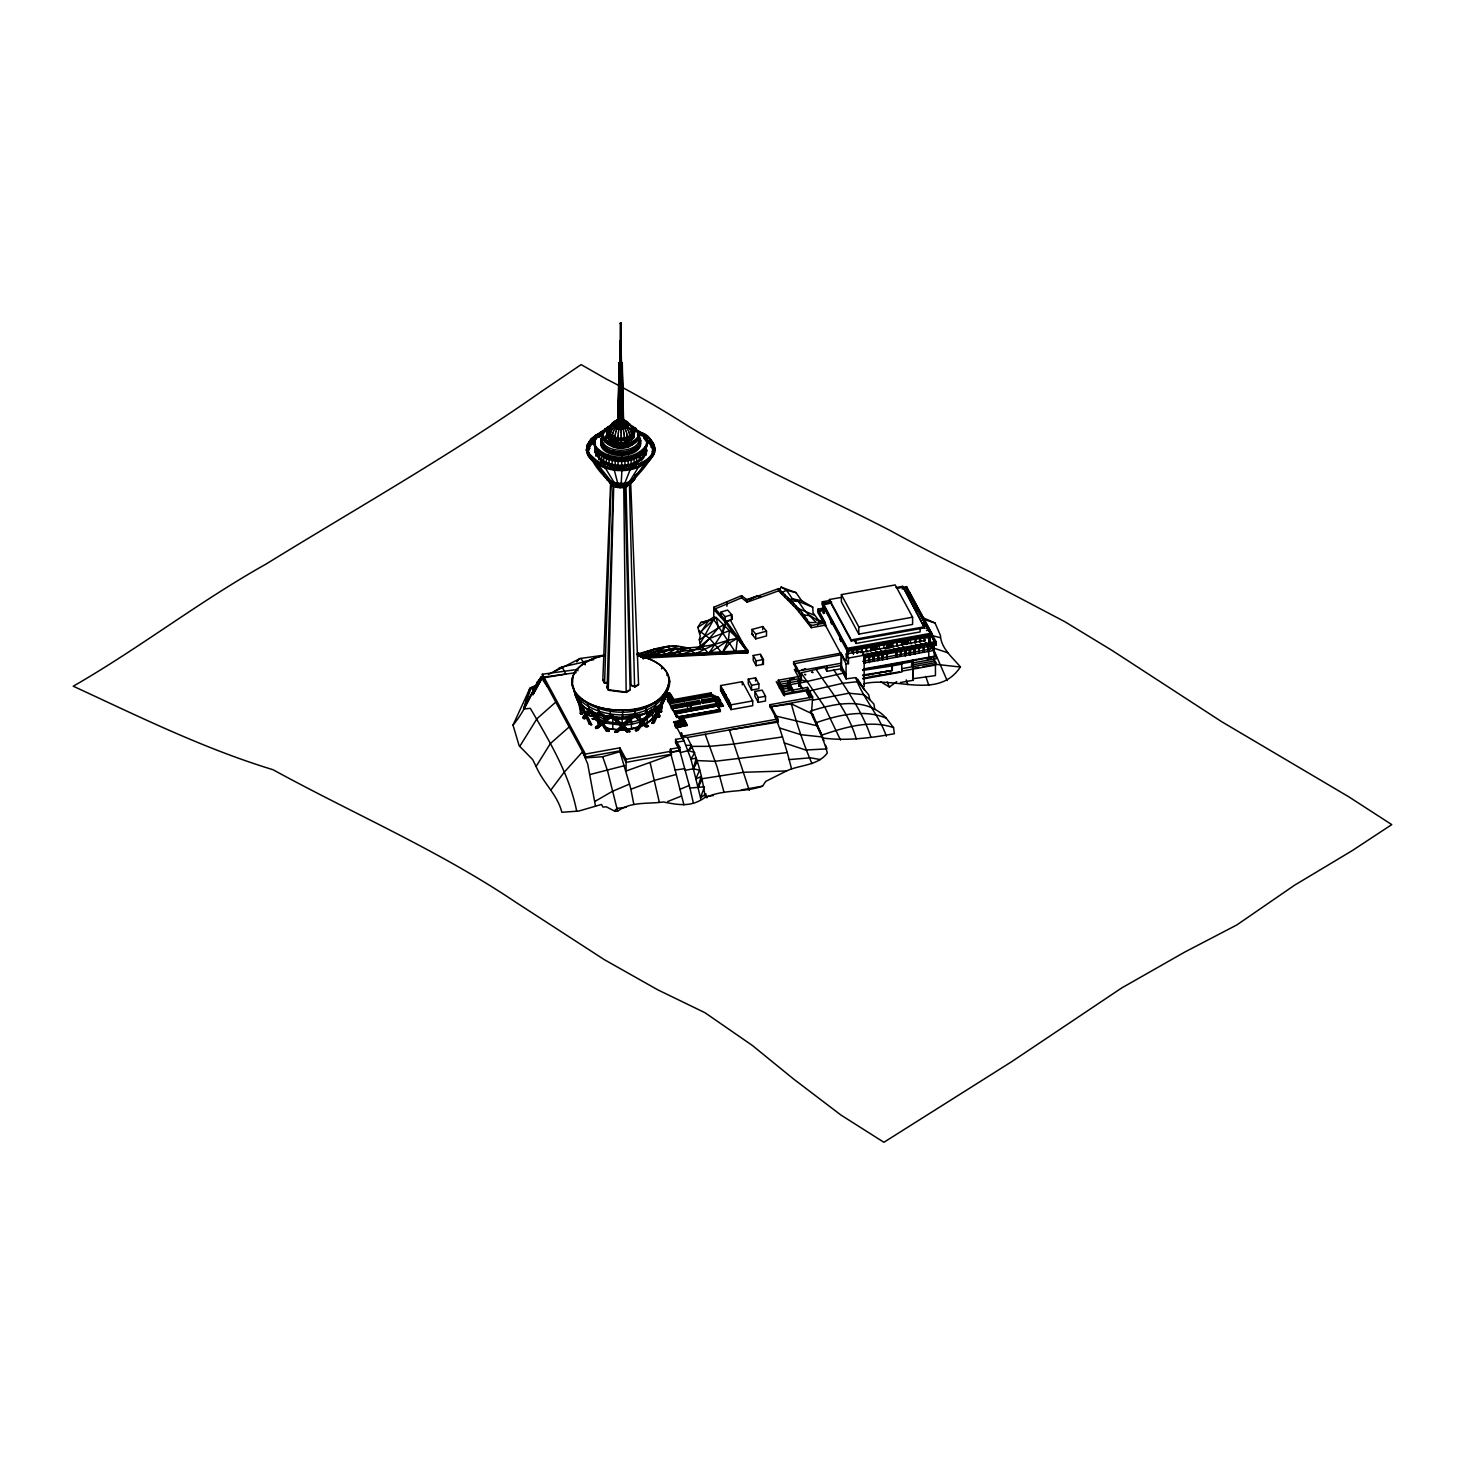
<?xml version="1.0" encoding="UTF-8"?>
<svg xmlns="http://www.w3.org/2000/svg" width="1465" height="1465" viewBox="0 0 1465 1465"><rect width="100%" height="100%" fill="white"/><g stroke="black" fill="none" stroke-linecap="round" stroke-linejoin="round"><path stroke-width="1.5" d="M789.58 681.61L789.397 683.569L788.903 681.921M799.469 680.438L798.938 681.518A2.527 1.978 -28.3 0 0 798.59 680.438L799.011 680.639M798.974 679.906L798.938 681.518A2.527 1.264 -66 0 0 798.773 680.602L798.718 680.547A2.527 1.905 34.9 0 1 798.736 681.133L799.414 680.273L798.755 681.243A2.527 1.978 -28.3 0 0 798.626 680.511L799.048 680.694A2.527 1.264 -66 0 1 799.267 681.665L800.989 680.035L799.835 681.683L799.872 680.456M627.148 421.59L628.76 425.692L623.156 429.19L621.563 424.52L623.577 422.854L622.277 362.826L620.226 361.983L619.127 362.899L620.354 363.741L620.061 424.539L618.889 429.282C611.583 429.794 610.575 420.144 618.248 420.089L618.962 380.131M620.171 371.121L620.666 362.404M619.97 363.668L619.365 424.392L616.857 428.86M619.75 371.231L619.86 362.093M789.305 681.939L788.371 683.423A2.527 1.264 -66 0 0 788.188 682.489M618.779 421.902L619.622 363.521M618.615 419.594L618.981 397.528M619.402 371.066L619.548 362.24M622.662 710.214C605.008 710.049 584.443 706.112 574.005 690.363C578.181 711.862 603.836 717.539 622.552 717.502L622.662 710.214C666.96 712.503 692.56 666.923 637.476 655.697M619.127 371.286L619.31 362.441M618.303 421.572L619.365 363.338M617.937 420.345L619.164 362.661M788.573 681.573L788.848 683.587L787.676 681.939M789.836 683.349A2.527 1.978 27.1 0 1 790.093 682.342L789.25 683.459L789.269 681.481M619.951 362.99L617.955 423.422L619.127 362.899M613.139 486.746L607.133 688.129M632.404 428.549C634.913 436.332 623.76 439.006 618.01 437.943L618.047 436.826M606.84 683.02L604.569 683.368L611.18 483.102M610.63 482.113L602.829 680.126L604.569 683.368M588.326 714.407L589.022 712.631M898.503 641.231L900.041 641.871L898.942 640.773M618.047 436.607L618.12 435.416M863.599 683.77C896.012 676.171 938.094 700.417 960.417 666.978C952.964 657.822 940.896 648.372 940.475 635.554L935.055 623.028L922.547 617.497M618.01 437.943L615.025 437.321L615.099 436.204M831.296 622.35L830.673 620.409L831.259 621.746M620.409 487.699L618.505 484.622L619.072 487.625L620.409 487.699L620.611 485.043M620.446 486.124L620.354 484.714L618.45 485.263M592.574 458.051L591.659 460.083C608.909 475.484 641.542 474.495 654.214 453.839L653.17 452.007C647.42 463.215 633.613 466.346 622.039 466.987L621.105 486.16L618.45 486.032L613.377 466.529L598.123 461.896L588.93 453.491L587.886 455.377L591.659 460.083L605.668 467.866L593.362 460.816L594.314 461.915M618.138 435.178L618.248 433.951M615.025 437.321L612.517 435.142M607.352 465.247L607.444 468.049M609.367 465.669L609.458 468.47M611.381 466.108L611.473 468.892M698.64 630.335L709.628 638.484L722.19 653.097L728.398 640.278L729.423 630.628L716.22 617.497L713.858 617.003L697.871 627.35L700.252 636.14L699.299 639.729L700.398 645.314L697.725 648.574M618.267 433.695L618.413 432.45M812.214 713.84L814.082 719.205M612.425 436.259L610.502 433.75M597.573 718.308L605.21 721.879M635.261 708.95L634.4 716.312L617.516 732.262L614.952 732.317L631.763 715.561L614.952 732.317M700.215 646.12L709.628 638.484L729.423 630.628L737.518 638.191L735.76 652.676L713.711 619.512L713.858 607.224L741.638 595.632L747.095 599.972L747.095 602.188L778.574 590.853L796.246 608.561L811.317 627.698L825.674 625.115L818.386 610.997L825.051 609.806M784.324 742.92L805.677 750.025L826.297 748.926L820.528 732.262M615.099 435.984L615.263 434.812M643.208 659.049L643.465 656.979M660.111 712.375L660.019 710.891L661.924 711.441L660.111 712.375L660.916 706.13M661.429 708.767L662.839 699.995M661.283 712.265L662.565 702.12L668.461 688.184M615.611 469.441L615.63 466.639M617.754 469.551L617.772 466.767M619.878 469.661L619.896 466.877M610.374 434.83L609.184 432.102M618.431 432.212L618.615 430.966M609.037 433.164L608.653 430.307M709.738 651.98L722.52 633.027L723.747 624.621L699.299 639.729M873.232 648.372L875.594 647.475L873.287 648.592M906.56 641.066C907.146 644.545 902.055 641.743 906.56 641.725M590.67 457.758L587.886 455.377L586.366 450.286L588.234 443.565M589.131 446.733C587.117 459.827 589.131 439.299 595.303 439.5M595.669 447.612C591.97 440.178 597.757 432.193 604.935 429.868M645.149 449.92C634.913 468.306 593.526 463.911 595.321 442.119M594.698 452.374L595.321 447.411L595.321 448.473M602.738 435.673L604.789 429.135L611.088 425.18L611.088 426.48C582.392 442.43 638.85 456.586 638.667 433.548L638.246 437.541M620.83 323.033L621.325 323.069M606.162 437.742L606.162 438.731L606.016 435.526M606.73 435.38C606.18 430.673 608.176 444.133 614.201 442.412C616.71 445.177 633.851 440.69 624.859 442.76M608.506 431.351L608.927 428.494L607.627 430.509C605.704 444.609 636.799 444.188 633.503 429.904L632.038 428.769M633.777 436.753L634.089 431.9C635.92 447.393 603.36 446.367 607.627 430.509M578.254 702.577L579.261 704.702L571.844 683.093C571.771 670.238 583.839 662.235 594.589 658.096M622.277 362.826L620.354 363.741M572.394 684.869L572.98 675.75M603.086 435.233A19.887 11.482 0 0 0 621.508 452.044C615.483 453.399 605.704 450.744 601.712 444.536M619.072 487.625L620.611 486.325M632.642 432.486L632.221 427.963M628.174 442.082L634.345 437.028L634.052 432.651M635.37 440.361C630.866 450.744 613.048 450.597 606.51 442.155M630.701 481.545L631.269 481.564M639.619 442.21L639.418 440.013L640.571 440.672L637.513 434.995M634.931 476.217C629.565 491.068 605.027 485.226 602.097 470.833M632.569 480.447L635.169 478.213L634.839 476.748M636.726 473.653C633.777 485.611 615.392 485.446 607.151 478.963M594.515 443.73L594.515 442.43L595.687 447.631C607.352 462.244 635.737 462.354 646.266 446.44L646.889 441.221L645.735 437.339M645.442 452.026L645.754 446.166C647.292 455.285 639.656 462.299 631.122 463.746L631.122 459.772L634.089 458.984M646.266 446.44L646.889 441.221M646.083 455.084L646.706 450.121L645.534 446.257L645.534 447.301M644.435 438.346C664.561 450.469 642.311 468.873 633.301 480.373M651.394 456.347L654.214 453.839C657.51 444.261 648.556 436.057 640.168 433.347L639.674 432.193C656.338 435.49 657.4 457.758 644.472 464.002M656.668 708.346L655.826 713.748L655.826 706.954M663.444 697.67L651.852 723.289L654.214 722.996L665.659 696.772L666.483 691.572M799.817 680.767L800.293 680.877A2.527 1.245 66.2 0 0 799.982 681.665M618.651 430.728L618.853 429.52M536.08 685.217L530 688.165L513.006 725.12L519.141 745.74L532.656 759.566L536.098 766.47C543.002 782.933 557.506 794.653 561.827 812.288L578.693 811.079L601.492 804.45L602.957 807.05L606.418 806.849L615.062 811.372L617.644 811.152C631.415 801.282 647.677 804.193 663.37 801.978C679.028 805.036 691.26 807.416 705.233 797.308C702.303 777.219 697.23 755.739 687.268 737.499L681.06 735.924L681.591 732.811L681.591 736.309M627.167 732.042L610.612 716.055L613.176 716L629.84 731.291L627.167 732.042L612.095 717.429M615.282 434.574L615.52 433.365M612.535 434.94L612.755 433.786M622.552 717.502L634.4 716.312L645.314 713.4L646.852 705.855M599.972 462.665L600.192 465.485M601.73 463.361L601.932 466.181M603.488 464.075L603.69 466.896M587.447 448.546C591.274 462.464 602.536 477.48 615.941 485.483L604.734 467.042L605.228 464.79M622.387 727.647L622.369 724.443M705.233 797.308L706.441 796.539L705.819 793.774L700.545 797.894L700.819 799.505M661.594 668.846L662.088 666.886M610.52 433.548L610.795 432.431M615.556 433.127L615.868 431.919M651.742 709.06L635.224 730.321L635.993 730.852L652.383 709.738L654.397 709.408L656.65 701.131L654.562 708.95C659.854 722.666 662.565 716.989 655.771 707.632L653.591 708.474L658.646 717.264M683.77 737.92L675.566 739.404L675.566 742.407L679.888 750.977L689.942 788.06L704.354 786.815L700.545 797.894L693.348 768.759L696.241 758.138L690.949 759.108L681.06 732.903M617.644 487.442L614.952 484.018L618.468 486.142L617.644 487.442L616.399 487.167L616.564 485.629M616.527 485.025L617.644 486.526L614.787 484.64M701.955 779.728L698.146 787.09L701.039 776.523L695.747 779.032L699.574 770.224L693.348 768.759L685.144 770.334M589.04 708.694L582.704 717.74L584.993 718.546L590.413 709.957L584.077 719.004M513.006 725.12C525.312 710.562 531.539 692.853 540.933 677.05L547.507 686.829M612.809 433.567L613.139 432.395M609.22 431.9L609.513 430.82M666.886 675.475L667.436 673.589M622.277 485.318L621.856 487.662L623.174 487.534L624.017 484.494L623.174 486.618C620.556 487.003 622.002 483.761 624.108 485.135M576.679 811.079C569.281 774.014 549.265 740.704 530.293 708.327L523.591 709.023L529.597 688.953M615.923 431.681L616.289 430.472M610.337 425.674L607.627 431.204M653.591 708.474L654.58 708.95L661.502 703.292L664.03 695.106M608.671 430.106L609 429.08M608.964 428.293L609.275 427.322M577.54 669.45L542.361 674.248L542.361 678.057L532.967 694.593L537.234 681.811M594.021 459.058L593.288 461.2C584.755 454.919 587.74 442.338 596.566 437.98L595.449 436.021L596.237 434.757L604.862 431.021M595.394 460.01L594.662 462.153L595.687 462.867M596.768 460.962L596.035 463.105L597.061 463.819M623.944 692.267L608.268 690.235L613.762 484.585L597.39 464.057L598.123 461.896M577.723 698.365L576.844 699.757L579.096 699.611M614.769 484.878L612.938 485.776L610.063 482.718L613.762 485.483L624.987 485.995L630.133 690.07L626.159 692.56L623.742 485.886L630.463 468.928L639.07 466.255L638.484 464.02M644.142 722.337L641.981 723.142L633.851 715.579C636.158 715.817 647.182 732.097 648.006 725.669L645.845 726.457L643.465 724.314M523.591 709.023L534.945 687.506L523.591 709.023L531.246 687.671L537.655 685.638M614.476 422.927L615.135 421.499M616.362 430.234L616.783 429.08M722.52 633.027L725.102 626.104L725.193 616.692L721.036 612.04L727.629 610.081L731.786 614.714L731.786 619.494L725.193 621.471M610.85 432.212L611.271 431.095M613.194 432.175L613.634 431.003M636.597 715.506L634.437 716.293M880.41 649.032L879.33 649.16M884.952 648.226L883.871 648.354M898.283 645.827L897.203 645.955L897.203 641.762M902.678 645.04L901.598 645.149M907.11 644.234L906.066 644.435L906.029 640.168L906.066 644.435M911.45 643.465L910.406 643.648L910.369 639.381M925.001 636.762L925.038 641.011L923.957 641.139M542.068 677.544L532.967 694.593L538.662 679.943M698.146 787.09L701.643 778.794L743.744 772.275L786.577 770.956C800.091 764.547 817.305 766.103 827.285 753.083L826.297 748.926M680.346 752.552L688.55 750.574L694.776 752.662L690.949 759.108L693.348 768.759L696.864 760.573L714.792 761.324L787.273 752.552L791.558 768.887M589.864 454.681L588.967 456.714L590.249 457.593M590.78 455.798L589.864 457.831L591.146 458.71M591.677 456.934L590.761 458.966L592.043 459.845M609.587 430.618L610.044 429.575M728.691 699.556L728.654 700.655M532.967 694.593L540.933 677.05M657.346 712.43L651.852 723.289M658.261 710.433L660.074 706.405M652.951 723.509L665.678 697.688L664.634 696.351M588.362 713.84L589.022 712.887M920.917 637.129L921.888 636.909M612.15 424.063L613.048 422.506M613.725 430.783L614.256 429.648M613.469 483.89L611.29 484.457L613.469 482.608M607.041 479.971L615.099 485.867C610.356 482.699 616.216 483.798 615.099 486.783L607.499 479.476M602.335 432.706L602.921 431.534M611.344 430.893L611.894 429.794M609.055 428.897L610.301 426.828M789.58 683.313L789.928 683.056A2.527 1.978 27.1 0 1 790.203 682.141L790.422 681.939M799.835 681.555L800.494 681.243A2.527 1.978 -28.3 0 1 800.769 680.053L800.806 679.65M644.344 437.852L644.637 434.611M645.717 438.804L646.01 435.563M647.091 439.756L647.384 436.515M610.813 424.667L610.392 425.491A13.991 8.076 0 0 0 611.216 437.01A13.991 8.076 0 0 0 630.976 436.552A13.991 8.076 0 0 0 630.188 425.143M591.695 724.681L590.322 723.417L589.04 724.076L591.695 724.681L580.085 701.589M587.831 449.847L586.806 451.714L588.252 452.813M588.197 451.055L587.172 452.941L588.619 454.04M588.564 452.282L587.538 454.168L588.985 455.249M693.348 768.759L697.175 761.782M614.366 429.428L614.989 428.348M788.298 686.096L789.818 686.096L788.573 686.609L788.371 685.052M800.091 682.873L798.865 682.342L800.22 682.379L799.048 682.379L802.692 688.916M799.048 685.876L800.22 685.876M800.091 686.371L798.865 685.84M863.178 654.269L863.471 654.141M880.611 643.922L881.124 645.278L880.026 644.16M881.655 644.142L881.143 644.234M908.245 646.743L907.586 646.852M647.292 442.65L649.746 438.877L648.83 437.522M697.871 627.35L700.746 622.57L713.711 619.512L716.22 617.497L718.436 627.826L702.138 646.926L699.19 648.024M779.179 590.358L781.156 587.08L796.026 592.647L801.575 600.668L812.727 607.114L813.093 612.883L819.539 621.526M610.136 429.373L610.759 428.366M597.097 435.233L597.885 433.97M598.745 434.446L599.533 433.164M519.69 746.454L536.996 718.674L555.766 702.101M536.098 766.47L550.4 743.524L569.171 726.951M611.07 716.129C610.795 719.791 585.066 737.554 600.65 722.63M597.702 728.215L601.95 724.186L605.686 728.746M588.033 444.866L586.952 446.587L588.472 447.905M587.831 446.092L586.751 447.814L588.289 449.132M587.648 447.319L586.568 449.041L588.088 450.359M582.704 717.74L585.634 714.096L581.678 706.24M588.033 710.287L584.791 715.561L586.586 716L590.322 723.417M621.306 323.417L620.739 363.32M620.556 340.649L621.288 341.235M621.398 363.064L621.05 340.722M596.237 434.757L591.237 438.859L587.172 445.122L586.366 450.286L589.26 453.088M589.131 447.228L595.303 439.994M604.935 431.168L597.5 436.094L595.138 439.793L595.138 438.493M603.086 435.801L600.833 441.606C605.778 458.234 637.055 457.904 640.571 440.672L639.619 440.635M607.627 433.347L608.836 431.461M616.289 420.602C613.359 422.231 616.728 429.208 623.76 426.223C630.353 423.678 619.146 416.793 628.21 422.781M617.882 420.84L619.164 419.796M617.955 421.7L621.563 422.781L623.449 420.711M616.655 451.824L616.545 453.308M607.316 435.361L607.316 432.523C611.033 442.43 628.375 442.357 633.777 433.915M630.976 440.727L634.345 437.028M602.738 434.373C607.737 447.686 630.994 447.576 638.246 436.24M616.399 487.167L617.223 485.867M617.827 485.886L618.468 484.86M595.687 446.331C607.352 460.944 635.737 461.054 646.266 445.14M594.698 446.019L598.709 453.454L603.049 456.457L608.616 458.728L621.746 460.431L634.601 458.124L639.82 455.615L646.083 448.29L639.125 456.567M594.698 451.33C601.95 470.576 635.59 470.43 646.083 454.022M634.107 480.337C636.286 477.022 629.053 481.326 630.939 483.285L633.631 479.861L629.401 483.322L634.601 687.268L638.575 684.778L630.683 482.425L629.034 485.391L627.075 484.604M648.519 715.378L654.745 708.657M655.826 709.06C649.966 720.56 635.975 724.314 623.998 725.065M661.502 703.273L666.282 696.095L664.414 695.143L665.659 696.754M700.288 643.336L713.711 619.512L699.519 633.027M598.214 712.356L603.965 714.7L603.965 727.574C621.453 732.061 646.028 731.09 655.826 713.473A36.002 20.785 0 0 1 603.965 727.336M612.004 429.593L612.663 428.549M699.812 633.741L708.913 620.281L700.746 622.57M588.967 442.393L587.172 445.122L590.01 448.363M591.237 438.859L588.655 442.796L590.157 444.334M592.464 437.834L591.512 439.244L592.867 441.002M593.71 436.826L592.739 438.236L594.094 439.994M594.937 435.819L593.984 437.229L595.339 438.987M706.258 797.271C724.388 788.957 744.55 792.766 762.533 786.137L765.774 781.358L786.577 770.956M595.431 727.537L608.799 715.433M615.099 428.146L618.743 424.154M593.655 712.063L609.22 730.943L606.4 731.181L601.95 724.186M788.371 683.423L788.408 681.811A2.527 1.19 67.8 0 1 788.426 682.745L788.17 683.13A2.527 1.978 -28.3 0 0 787.895 682.141M613.322 484.311C607.224 483.688 610.575 478.909 612.077 485.171L612.938 485.776M599.203 722.904L597.61 723.142L598.672 722.41M649.361 441.826L650.643 439.994M650.259 442.943L651.54 441.13L649.728 438.639M651.156 444.078L652.438 442.247L651.522 440.892M631.159 482.131L645.955 462.94L645.168 460.816M789.269 682.763L789.58 682.031A2.527 1.227 -66.7 0 0 789.434 682.635A2.527 1.245 66.2 0 0 789.415 683.569M800.494 680.602L800.531 680.547A2.527 1.245 66.2 0 0 800.311 681.518L800.494 681.243M722.19 653.097L729.936 642.695L737.518 638.191L746.637 650.515M551.023 789.836L563.787 772.733L582.557 751.801L587.721 763.979L595.413 805.658M650.735 446.953L653.5 443.584L652.474 442.064M648.665 459.937L632.001 480.483M637.403 729.533L641.066 724.809M643.538 721.622L650.02 713.272M653.921 708.254L638.062 730.431L635.993 730.852M576.77 661.905L579.517 658.572L603.525 655.24M587.996 710.14L586.934 709.628L592.318 710.452L589.699 710.91L587.538 702.724M612.809 428.348L613.579 427.377M610.868 428.183L611.619 427.249M639.07 466.255L628.302 483.505L621.105 486.16M652.126 451.623L655.038 448.693L653.958 447.008M624.127 469.569L624.255 466.767M626.251 469.349L626.379 466.548M628.357 469.148L628.485 466.346M652.419 446.422L653.866 444.792L652.841 443.291M652.786 447.631L654.232 446.019L653.207 444.499M653.152 448.858L654.599 447.246L653.573 445.726M625.573 485.409L627.459 483.725L625.775 486.05C621.984 486.911 628.577 482.113 624.566 486.362L625.775 486.966L624.786 484.421M669.084 699.061L666.52 694.3L670.292 703.713L714.004 695.857C714.279 702.083 727.006 699.501 715.121 701.881M668.223 693.916L671.556 700.105L666.52 694.3M670.933 699.611L667.362 693.934M670.933 699.904L667.784 694.08L668.644 693.439L673.406 700.673L669.487 693.128L664.909 694.025M672.783 700.178L668.644 693.439M864.844 657.895L863.856 657.51L864.35 662.967L863.856 657.51M869.514 657.053C869.203 674.413 868.653 644.215 868.745 662.052M864.991 657.73L864.844 662.876L864.79 657.346M874.074 656.247L873.085 655.862L873.561 661.319L873.085 655.862M878.524 655.441L877.535 655.056L878.029 660.514L877.535 655.056M883.029 654.635L882.04 654.251L882.534 659.708L882.04 654.251M878.67 655.276L878.524 660.422L878.469 654.892M887.57 653.811L886.581 653.427L887.058 658.884L886.581 653.427M883.175 654.47L883.029 659.616L882.956 654.086M896.653 652.181L895.664 651.797L896.141 657.254L895.664 651.797M901.213 651.357L901.213 656.338L901.36 651.193M905.736 650.552L904.747 650.167L905.242 655.624L904.747 650.167M910.351 649.709L909.362 649.325L909.857 654.782L909.362 649.325M905.883 650.387L905.736 655.533L905.663 650.002M914.893 648.903L913.904 648.519L914.398 653.976L913.904 648.519M919.562 648.061L918.573 647.677L919.049 653.134L918.573 647.677M915.039 648.739L914.893 653.884L914.819 648.354M924.049 647.255L924.049 652.236L924.177 647.091M928.535 646.45L927.546 646.065L928.023 651.522L927.546 646.065M933.187 648.299L932.07 648.043L932.07 644.728M657.675 716.861L659.836 715.945M890.867 644.655L890.445 645.113A2.948 1.703 0 0 1 887.589 645.625L890.867 644.655L890.445 647.567A2.948 1.703 0 0 1 887.589 648.079L886.783 647.841M611.198 425.839L610.429 426.645A13.991 8.076 0 0 0 610.356 437.65A13.991 8.076 0 0 0 629.181 438.639A13.991 8.076 0 0 0 632.532 427.89M613.725 427.176L617.9 423.989A3.315 1.923 0 0 0 621.691 424.758A3.315 1.923 0 0 0 624.017 422.854M648.556 460.797L651.119 458.71L650.167 456.714M614.751 731.639L617.314 731.584L622.35 726.823M692.377 746.967L688.55 750.574L691.443 745.245L686.169 745.374M614.806 810.493L617.04 808.424L626.471 807.197M926.539 630.573L928.425 630.115M926.539 637.788L927.51 638.044M653.317 451.312L654.837 449.92L653.756 448.253M653.115 452.538L654.654 451.147L653.573 449.48M652.932 453.765L654.452 452.374L653.372 450.707M607.352 716.696L601.639 721.751L601.419 724.937M609.44 717.575L600.961 724.186L589.498 710.47M804.688 674.34L805.732 674.742L804.688 674.504M811.995 672.142L812.819 672.746M611.583 423.66L613.231 422.506M606.638 477.407L606.455 478.872L610.301 482.04M621.142 323.179L620.171 323.582M598.965 436.936L601.584 434.794M598.965 437.376L601.584 435.233M630.921 450.341L638.301 446.477C635.902 452.484 612.901 453.216 626.672 451.513M635.773 456.842L641.633 453.179M598.709 452.996C611.326 463.178 632.459 461.567 643.739 452.41M641.121 460.889L643.739 457.703M614 486.343L615.392 485.208M615.099 486.783L616.49 485.647M629.034 485.391L632.77 480.813M647.164 722.996L652.584 718.564M555.07 671.226L578.931 659.14M578.895 702.577L581.953 714.188L580.012 713.345L581.843 712.704L581.953 714.188M634.748 479.33L630.005 482.644M606.254 730.815L609.22 730.943M627.02 486.508L625.482 484.164L626.69 485.007L629.016 483.157L627.02 486.508L627.716 484.512M576.661 697.34L576.752 698.823L577.796 697.157L576.661 697.34L577.961 700.417M710.36 652.2L728.398 640.278L737.518 638.191M651.998 456.164L653.482 455.011L652.438 453.161M651.247 457.318L652.749 456.164L651.687 454.333M650.515 458.49L651.998 457.318L650.954 455.487M789.8 681.976A2.527 1.227 -66.7 0 0 789.727 682.782L789.818 682.855A2.527 1.978 -28.3 0 1 789.983 681.976M612.828 426.059L617.534 423.55A3.315 1.923 0 0 1 617.461 422.506L612.645 423.586M630.444 482.461L626.69 485.007M788.28 683.349A2.527 1.978 -28.3 0 0 788.005 682.342L788.518 682.012A2.527 1.19 67.8 0 1 788.719 682.617L788.829 682.672M788.848 682.159L788.518 682.653A2.527 1.264 -66 0 1 788.683 683.569M880.886 681.866L889.42 687.048L896.672 681.61M632.404 468.415L632.642 465.577M634.363 467.884L634.601 465.064M636.304 467.372L636.543 464.552M633.191 481.344L628.613 483.944L632.111 482.223M613.176 716L612.681 717.154L610.612 716.843M862.922 652.346L861.933 652.365L861.914 648.098M893.815 646.798L892.808 646.743M639.894 466.071L641.011 465.302L640.223 463.196M641.542 465.266L642.659 464.515L641.871 462.391M643.19 464.478L644.307 463.727L643.52 461.603M624.932 484.384L630.719 480.758M630.115 689.576L626.141 692.066L608.286 689.74L606.547 686.517M638.557 684.302L634.583 686.792L631.03 684.888M624.694 425.875L625.94 425.125L628.009 426.846M612.462 424.832L617.388 423.055A3.315 1.923 0 0 0 617.534 424.026M594.991 801.373L612.242 791.43L629.492 784.086L619.896 751.673L619.896 747.846L585.414 754.054L542.361 674.248M548.441 674.523L562.139 666.923L583.729 662.07M585.634 714.096L584.791 715.561L587.007 715.36M728.398 640.278L715.268 644.16L695.069 653.994L655.807 655.752M780.9 593.105L786.467 590.249L796.026 592.647M749.036 600.064L756.526 596.237L760.481 596.694M642.897 723.966L642.641 720.798M613.835 421.792L617.534 421.407C614.329 431.04 626.928 420.949 628.577 423.22M851.843 651.101L852.337 651.687M620.428 340.686L621.361 340.686M616.948 420.528C604.056 430.252 638.154 429.153 623.98 420.363M600.394 433.658L590.285 440.251L592.849 443.913M604.624 446.917L607.938 449.224L607.865 450.689M630.133 443.822L631.635 443.089L631.635 445.415M624.072 469.294L637.989 466.621L645.955 462.94M644.838 463.691L637.989 466.621M612.077 485.171L613.927 484.292M626.178 485.245L628.229 484.256M629.346 483.743L630.774 483.047M647.164 712.484C631.745 721.073 612.132 721.219 596.292 713.675M647.164 716.495C634.162 723.893 618.212 724.662 603.965 720.798M645.314 713.382L654.562 708.95M558.421 668.516L562.139 666.923L565.838 674.065L544.486 677.691M637.495 655.075C652.877 648.775 670.036 643.465 686.627 647.75M747.095 602.188L741.638 597.83L713.858 609.422L725.102 621.966L746.656 650.973M683.899 804.871L679.961 789.342L689.466 785.386M799.634 683.88L799.89 686.353M799.048 684.393L801.794 688.422M798.865 686.298L799.469 682.946M667.674 801.538L681.06 796.191M746.015 599.771L756.526 596.237M530 688.165L531.246 687.671L533.535 690.015L531.246 687.671M619.896 747.846L626.086 759.328L626.086 771.011L671.483 754.695L670.384 749.128L679.888 747.425L679.888 750.977L670.384 752.278L670.384 749.128M678.643 646.34L653.573 654.892L640.846 657.071L747.956 652.712L747.956 650.515L725.102 619.768L713.858 607.224M633.777 804.102L630.884 789.25L655.002 780.204L676.281 774.436L670.384 752.278L679.888 750.428L675.566 742.407L683.77 740.942M747.095 599.972L778.574 588.637C790.313 600.504 804.926 612.388 811.317 627.698M599.002 718.784L591.952 714.664L593.691 714.481M613.395 422.414L617.772 422.085M653.976 649.654L666.831 646.614L676.665 646.083M815.932 722.776C838.09 715.085 863.764 708.859 886.197 718.125L893.558 727.647L894.364 733.727C871.107 737.92 846.569 741.144 822.964 738.03L812.672 714.059L791.32 703.859L769.949 706.899L770.114 704.647L812.672 697.01L811.409 714.041L823.751 740.704L822.964 738.03M725.193 616.692L731.786 614.714M731.493 619.164L731.493 615.63L731.786 619.494M725.102 621.966L730.486 620.354L745.886 648.903M585.414 754.054L585.414 757.863L602.664 756.727L619.896 751.673M598.837 718.875L597.482 718.418M624.694 765.591L590.212 774.472M751.966 629.456L762.752 626.544L766.506 631.159L766.506 635.938L755.72 638.868L751.966 634.235L751.966 629.456L755.72 634.089L755.72 638.868M751.966 634.235L753.266 634.62M755.72 634.089L766.506 631.159M626.324 453.088L626.324 451.568L631.323 450.268A19.887 11.482 0 0 0 637.513 434.427M595.852 449.883C596.878 464.716 621.398 468.177 634.089 462.958A25.07 14.467 0 0 0 645.754 450.14L645.186 448.272M638.246 466.859L630.316 468.672M625.995 484.805L627.679 484.347M594.589 658.078L604.239 655.496M625.848 716.696L637.806 714.444M631.415 728.746L639.93 726.475M810.255 711.221C834.83 703.182 866.529 696.589 886.197 718.125M788.152 599.863L792.419 598.819L801.575 600.668M799.579 683.184L843.895 673.003L844.389 674.101M808.9 691.059L842.979 683.221L857.941 681.683L868.727 694.886L869.789 699.666L873.872 704.024L874.77 709.207M813.185 700.087L848.931 693.201L863.91 694.703L869.789 699.666M741.437 789.91L762.533 786.137M724.974 693.842L726.201 695.033M715.268 644.16C689.923 650.222 663.041 646.45 638.648 656.247M636.726 654.177L657.51 648.519M802.087 669.615L803.131 669.798L802.124 670.238M621.453 362.716L623.522 423.293L628.76 425.692M615.465 421.993L617.937 426.553L625.94 425.125L623.248 423.696L622.094 363.283M628.467 456.274L628.503 458.82M841.386 594.607L895.188 584.938L912.603 617.205L912.603 624.438L858.801 634.125L841.386 601.84L841.386 594.607L858.801 626.892L858.801 634.125M896.067 587.538L902.733 586.33L924.543 627.862L851.257 641.029L829.446 600.595L829.446 599.515L840.544 597.519M897.734 588.216L906.597 586.623L931.685 633.136L931.685 636.176L847.393 651.339L822.305 604.844L822.305 601.785L828.952 600.595M831.552 601.859L822.305 603.305L847.631 650.149L931.246 635.114L847.631 649.563L822.744 604.038L831.552 602.445M902.165 588.948L906.597 588.143L931.685 634.656L847.393 649.819M822.305 604.844L828.952 603.635M824.539 607.865L823.586 613.45L823.147 605.448L824.117 605.283M823.147 605.448L824.539 606.052M824.319 624.365L817.983 612.626L817.983 609.129L824.685 607.92M907.128 593.508L908.538 593.252M907.458 594.112L908.849 593.856M824.685 609.678L817.983 610.868L825.674 625.115M825.051 610.411L818.386 610.997M823.147 612.663L824.539 613.267M593.819 659.671L584.938 661.283L584.938 664.286L580.854 658.499M830.362 619.182L831.497 624.108M824.41 621.746L817.708 622.955L817.708 625.207M913.318 605.631L915.039 605.32M811.317 625.5L825.363 622.973L825.363 626.306M916.376 607.774L914.966 608.506M914.966 608.689L916.687 608.378M917.713 610.264L916.321 611.18L918.042 610.868M858.801 626.892L912.603 617.205M921.631 620.391L923.042 620.135M839.756 636.561L840.892 641.487M923.298 623.449L924.69 623.193M840.892 638.685L841.368 641.414M753.211 655.496L760.536 654.177L763.43 659.561L763.43 664.341L756.105 665.659L753.211 660.275L753.211 655.496L756.105 660.88L756.105 665.659M607.664 682.324L604.587 682.873L602.847 679.65M924.616 625.903L926.008 625.647M829.446 599.515L851.257 639.949L924.543 626.764M926.008 628.503L927.418 628.247M756.105 660.88L763.43 659.561M853.985 639.582L856.073 643.446L920.13 631.928L920.13 628.375M822.305 601.785L847.393 648.299L931.685 633.136M848.4 653.921L848.4 650.313L847.026 649.691L847.448 657.693L847.393 648.299M930.403 635.572L929.451 635.737L929.451 642.952L930.403 642.787L929.982 634.784L930.403 642.787M778.263 684.649L801.373 680.493L801.373 676.061L778.263 680.218L778.263 682.434L801.373 678.277L793.609 663.865L793.609 661.667L841.148 653.115L841.148 655.313M872.353 649.325L872.316 646.852L876.473 646.578L876.473 648.958L872.554 649.673L870.704 647.457L871.767 649.434L876.876 648.501L876.876 646.12M903.52 643.721L903.484 641.249L907.641 640.974L907.641 643.355L903.722 644.069L901.872 641.853L902.934 643.831L908.044 642.897L908.044 640.516M841.148 653.317L841.02 670.805M841.588 669.468L841.588 654.635L844.609 660.202L841.899 654.58L846.056 664.084L846.056 678.881L855.633 677.599L862.739 686.774L864.167 686.7L864.167 655.24L861.933 651.083L846.239 653.921L846.239 659.488L848.473 663.645L846.056 664.084M793.609 663.865L841.899 654.58M860.175 652.603L925.074 640.443M929.03 636.762L929.03 642.164L929.982 642M862.262 654.873L936.025 641.597L936.025 645.094L864.35 657.986M846.239 653.921L848.473 658.06L864.167 655.24M864.57 656.009L935.604 643.227L864.57 656.613M844.389 659.836L846.239 659.488M864.496 656.21L936.025 643.355L906.377 588.399M796.411 669.084L794.305 669.468L798.663 677.581M666.044 693.659L669.908 692.963C677.984 710.232 672.911 694.209 669.066 693.586L664.909 694.337M748.267 679.156L755.574 677.837L758.87 683.972L758.87 688.751L751.563 690.052L748.267 683.935L748.267 679.156L751.563 685.272L751.563 690.052M798.04 671.007L841.148 663.242L841.148 668.791M720.597 685.565L742.316 681.665L752.699 700.911L752.699 705.691L730.98 709.609L720.597 690.345L720.597 685.565L730.98 704.83L730.98 709.609M862.739 661.301L930.953 649.032L930.568 645.278M826.919 668.04L841.148 665.495M933.15 645.607L932.766 649.892L933.938 649.691L933.938 644.71L934.304 656.247L863.709 668.937M863.856 662.491L864.991 662.729M873.085 660.843L874.202 661.063L874.202 656.082M877.535 660.037L878.67 660.257M882.04 659.232L883.175 659.451M895.664 656.778L896.8 656.998L896.8 652.017M900.444 651.357L900.243 655.954L901.158 655.789M904.747 655.148L905.883 655.368M909.362 654.324L910.497 654.544L910.497 649.563M913.904 653.5L915.039 653.72M923.261 647.255L923.06 651.852L924.177 652.072M927.546 651.046L928.682 651.266L928.462 645.9M863.856 663.059L934.304 650.387L931.136 644.508M670.311 699.721L667.069 699.409L676.775 717.264L719.187 709.628M720.597 690.345L722.868 689.942L730.431 704.335M840.525 740.081L824.942 707.394L801.117 672.82L824.777 667.381L826.919 671.336L841.588 668.699L843.895 673.003M751.563 685.272L758.87 683.972M713.382 697.285L710.983 692.835L667.894 700.581L667.894 698.201M789.69 679.192L794.177 678.387M668.351 701.442L710.781 693.824L712.722 697.395M668.351 701.68L710.781 694.044M668.351 702.046L710.781 694.41L710.983 692.835M670.292 702.651L713.382 694.904L717.923 704.39M724.772 693.842L722.849 693.806M714.004 695.857L716.367 699.556M715.231 696.205L716.971 699.739L714.627 696.021M862.537 669.706L936.281 656.43L936.281 658.701L911.706 663.114M715.231 696.516L717.594 699.922M718.216 700.124L715.854 696.406M862.629 670.439L892.313 665.861L892.313 670.476L862.995 675.75M718.821 700.014L716.458 696.589M900.389 682.562L913.189 680.273L913.189 661.539L901.653 663.608L901.927 671.959L862.995 678.954M927.052 659.158L931.557 658.353M717.081 696.791L719.443 700.508M684.411 705.782L671.409 708.126L671.409 705.526L684.411 703.182L685.565 706.368L672.563 708.712L671.409 706.588L684.411 704.244L685.565 706.368M699.263 703.108L686.261 705.452L686.261 702.852L699.263 700.508L700.417 703.713L687.415 706.038L686.261 703.914L699.263 701.57L700.417 703.713M701.57 702.706L701.57 700.087L714.59 697.761L714.59 700.728L705.91 702.284M720.048 700.398L717.704 696.974M892.313 665.861L901.927 664.121M718.308 697.175L720.67 700.893M780.479 686.389L798.388 683.166L798.388 680.108M779.728 686.609L790.313 684.704L793.444 690.509M754.896 691.462L762.203 690.143L765.499 696.26L765.499 701.039L758.211 702.358L754.896 696.241L754.896 691.462L758.211 697.578L758.211 702.358M779.288 687.872L790.313 685.876L793.444 691.681M671.409 705.526L672.563 707.65L685.565 705.306M686.261 702.852L687.415 704.976L700.417 702.632M701.57 700.087L702.724 702.229L715.726 699.885L715.726 702.486M703.749 702.303L714.59 700.362M911.285 665.11L933.809 661.063L933.809 657.931M671.409 708.492L684.411 706.148L684.411 703.182M688.422 705.434L692.762 704.647M702.724 703.292L715.726 700.948L714.59 698.823L701.57 701.149L702.724 703.292L702.724 702.229M716.129 701.039C716.66 706.661 729.716 705.013 717.923 707.082L717.923 703.328L674.834 711.074L676.775 717.63M716.733 700.929L719.169 704.738M781.889 689.319L790.313 687.818L792.4 691.681M862.629 675.054L892.313 670.476M719.773 704.628L717.978 701.295L720.395 705.123M868.324 674.706L872.81 673.882M877.315 673.076L890.793 670.659M902.037 668.626L935.769 662.565L935.769 665L902.037 671.08M721.018 705.324L718.582 701.479M721.622 705.214L719.205 701.68M719.828 701.863L722.245 705.709M722.868 705.599L720.432 702.065M721.055 702.248L723.472 706.093M778.263 680.218L784.379 691.553L807.49 687.396L812.672 697.01M913.189 680.273L912.677 668.498L918.885 667.381M923.023 666.63L935.439 664.396L935.439 675.585L912.677 678.771M870.558 676.738L881.802 674.706M886.307 673.9L890.793 673.094M718.546 704.28L674.834 712.136L677.251 716.605M862.72 678.442L872.646 676.372M879.33 675.457L899.418 671.849M758.211 697.578L765.499 696.26M674.834 714.041L717.923 705.709L720.341 710.177L720.341 711.551L683.368 718.198L680.895 717.136L684.1 723.362L687.305 725.486L675.695 727.574M674.834 713.675L717.264 706.057M730.98 704.83L752.699 700.911M675.933 715.872L677.251 716.44L674.834 711.074M722.868 689.942L720.945 690.674L729.46 706.441L731.383 705.709M676.409 716.751L678.442 716.385L680.895 721.219L684.1 723.362L674.962 724.992M676.775 717.026L719.187 709.994M679.009 717.227L716.971 710.397M679.668 717.044L682.507 722.3L674.797 724.095L683.294 722.52L680.291 716.934L720.341 710.177M680.895 720.945C662.62 723.985 684.503 721.329 680.09 720.725L674.028 721.787L682.855 739.257M674.596 723.417L682.507 721.989M812.672 699.208L770.114 706.863L777.86 721.201L687.268 737.499M684.1 723.051L674.98 725.065M684.906 723.582L675.182 725.724M675.328 726.292L685.693 724.424L682.141 717.813M675.511 726.622L686.499 724.644M675.511 726.933L686.499 724.955L682.745 717.704M675.695 727.281L687.305 725.193L683.368 717.905M675.75 727.702L681.756 726.494M682.196 736.199L777.86 719.004L777.86 722.153L729.369 729.936L749.274 790.331M626.086 759.328L671.483 751.179M665.366 646.926L669.12 646.266M713.418 795.477L706.441 796.539L706.753 797.839M787.273 752.552L782.493 736.932L734.166 743.982L710.012 746.326L692.066 746.381M707.247 652.035L704.482 649.013C682.891 649.874 662.436 655.624 640.846 657.071L675.878 648.72L683.825 649.178L681.079 646.981M675.182 770.004L684.686 768.704M576.148 672.655L542.361 677.269L585.414 757.075L619.896 750.867L626.086 762.349L671.483 754.182L670.384 752.149M618.889 429.282L623.156 429.19M596.768 455.029L596.768 449.718C603.598 459.497 617.223 460.797 628.155 459.241L628.155 464.533M630.463 468.928L622.002 469.496M654.58 708.95L655.771 707.632M592.629 716.275L590.981 716.257M592.629 716.531L588.527 714.719M789.122 759.603L810.475 757.808L820.199 759.548M624.346 421.755L627.679 422.085M747.956 650.515L638.374 656.21L638.374 652.694M642.897 658.188L747.956 652.712M683.825 649.178L670.915 649.288L666.831 646.614L649.599 654.654L638.63 655.826L666.3 654.397L675.878 648.72L681.536 654.452L747.956 652.273L708.639 653.537M698.567 653.903L695.106 654.031L689.008 647.878L667.967 655.349L653.573 654.892M627.276 731.365L629.84 731.291M807.691 622.625L816.243 622.497L804.34 610.173L798.37 601.419L792.419 598.819L786.467 590.249L781.156 587.08M911.926 638.209L913.208 639.509L912.109 638.392M863.471 646.926L864.753 648.226L863.654 647.109M935.128 664.231L960.436 667.051M816.976 619.109L824.319 623.321M639.161 443.62L639.216 443.474M607.352 437.65L611.216 440.983L621.27 443.327M621.453 452.062L621.453 453.582M613.377 466.529L622.039 466.987M613.487 469.331L622.021 469.771M616.527 716.77L612.791 716.586L612.791 729.46M789.818 600.723L798.37 601.419L812.727 607.114M623.577 422.854L628.943 424.447M907.274 640.919L907.769 641.798L907.952 639.472M801.74 614.751L810.292 615.666L818.404 620.959L824.667 623.046M822.25 736.968L800.897 734.716L779.545 727.958L774.747 715.781L777.842 722.08M617.754 485.116L624.987 485.116L624.987 486.508L629.437 483.725L629.437 482.315M661.063 702.614L662.198 702.76M802.124 670.073L802.875 669.432M789.69 683.093L789.928 683.148A2.527 1.978 -28.3 0 1 790.203 681.957M626.306 421.133L623.632 421.261L623.522 423.293M774.747 715.781L817.452 725.871L821.883 735.082C844.572 727.464 870.1 719.407 893.558 727.647M622.515 419.979L624.53 420.418M638.301 446.477L637.458 447.741M614.989 451.476L611.784 450.781L611.894 452.337M610.74 465.522L614.989 466.438L614.989 465.376M604.734 467.042L622.076 469.294L630.921 468.415L630.591 466.126M605.668 467.372L613.597 469.551L597.39 464.057M603.965 722.886L622.149 725.248L622.149 717.063M800.586 679.852L807.069 681.463M932.344 635.627L940.164 637.641M907.586 639.985L906.725 639.363M590.981 712.594L588.527 711.038M595.834 726.896L598.105 727.574M795.788 607.462L814.192 615.135M925.404 619.878L935.055 623.028M934.926 648.501L947.745 652.749M641.029 653.591L645.113 655.203L653.921 649.196L662.729 651.65L667.985 655.386L681.536 654.452L702.138 646.926L704.482 649.013M621.123 323.069L621.563 424.52L621.563 422.781M629.053 424.758L635.902 428.403L639.143 435.874A18.459 10.658 0 0 1 626.196 446.477A18.459 10.658 0 0 1 605.1 441.991L602.261 436.716A18.459 10.658 0 0 1 604.349 431.333M634.748 429.172L642.86 433.732L645.717 437.303L646.889 442.522M636.176 430.765L637.916 431.479M600.156 460.816L608.616 465.083L608.616 464.02M627.844 483.963L629.804 484.769M611.509 483.505L613.029 484.109M605.21 719.773L593.508 713.803M817.067 619.86L823.385 622.552M789.635 687.781L788.371 688.165L789.818 687.744L788.298 687.744L789.141 685.913M656.155 713.748L657.822 714.169L658.353 712.906M656.466 714.389L658.023 714.554L658.353 712.997L655.533 708.712M588.399 710.287L592.098 714.92L593.563 714.371M590.194 716.293L588.326 714.151M632.843 686.407L631.049 685.51L626.013 486.398M919.562 641.926L920.643 641.798L920.606 637.55M915.021 642.75L916.101 642.622L916.065 638.355M874.843 649.966L875.887 649.782M866.401 651.559L866.401 647.365L866.364 651.504L867.408 651.302M628.76 423.33L630.518 424.649M631.836 716.348L633.924 716.66L634.327 715.506L623.687 726.42L621.654 726.841L621.068 725.669M907.091 640.938C904.143 640.736 904.985 645.479 906.524 641.432M639.143 435.874L637.861 432.175L632.898 426.333M645.717 438.603L638.484 430.692M644.801 438.163L652.053 445.195L653.5 450.066M621.856 363.485L622.826 424.044L626.764 427.872M644.435 438.859L651.595 445.781L653.024 450.085M634.711 448.51L634.62 450.066M608.872 481.893L610.063 482.718M593.929 718.692L599.222 722.611M812.782 672.124L811.775 672.325M831.351 620.373L831.131 621.435M636.03 714.792L648.501 726.292M583.619 717.301L584.993 718.546M613.176 716.788L629.73 731.969M924.653 636.14L925.752 637.257L925.239 636.304M921.302 636.744L922.401 637.861L920.258 636.927M916.76 637.568L917.859 638.667L917.346 637.715M915.717 637.751L917.182 638.026M907.769 639.18L908.868 640.297L908.355 639.344M897.899 640.956L898.997 642.055L898.356 640.901M884.567 643.355L885.666 644.454L885.153 643.52M881.069 643.977L882.168 645.094L881.545 643.922M876.583 644.783L877.681 645.9L877.169 644.948M875.539 644.985L876.638 646.083L876.125 645.131M872.06 645.607L873.14 646.706L872.517 645.534M868.104 646.321L869.203 647.42L868.69 646.468M867.06 646.505L868.159 647.603L867.646 646.669M858.435 648.043L859.534 649.16L857.391 648.244M589.406 441.643L590.889 443.181M587.923 443.95L589.406 445.507M621.545 363.631L622.24 424.337L625.115 428.659M628.174 427.029L628.979 427.963M591.768 711.148L608.524 731.493M590.047 709.756L598.013 719.407M632.367 428.97L630.609 425.198M605.1 441.991L602.261 436.716M602.628 444.389L604.203 446.349L601.987 442.247L602.628 445.909M604.697 446.972L604.697 448.491M624.786 485.702L625.775 486.966M623.559 484.75L624.365 485.739M611.29 484.457L610.74 482.846M589.626 709.738L592.098 714.92M574.555 692.048C596.108 720.67 661.356 720.45 669.578 680.859C663.975 722.465 597.5 724.241 575.562 695.179M592.006 459.479L607.114 479L606.473 476.876M593.124 458.399L595.687 461.951M875.74 647.658C871.254 644.582 874.898 652.218 875.502 647.219M857.593 679.082L864.551 690.143M629.126 428.165L629.804 429.172M833.915 670.091C847.85 691.224 862.757 712.576 870.778 736.767M816.097 669.377C830.838 691.608 848.931 712.741 856.238 738.946M630.866 427.908L632.056 430.106M626.892 428.073L627.569 429.117M643.263 433.658L643.996 434.904M855.633 677.599C863.196 698.768 879.128 715.121 886.362 736.236M846.056 678.881L843.346 673.131M936.025 641.597L909.6 592.647L909.6 594.405M906.377 588.985L935.604 643.227M930.367 634.125L936.025 645.094M924.543 627.862L902.733 586.33M926.283 636.121L926.796 637.055M932.766 649.892L933.187 644.985M934.139 652.438L936.281 656.43M933.644 658.627L935.769 662.565M918.775 653.042L919.489 647.512M907.641 640.974L907.641 643.355M908.044 642.897L906.267 641.066L907.329 643.025M913.189 661.539L912.402 660.056L912.677 668.498M912.402 662.436L912.677 660.678M886.783 658.811L887.497 653.262M876.473 646.578L876.162 648.647M851.348 649.856L853.509 653.884M848.4 650.313L847.979 654.947M817.983 609.129L825.363 622.826M825.363 625.17L841.588 655.24M841.02 665.513L846.056 674.871M841.02 668.809L846.056 678.167M793.609 661.667L801.373 676.061M811.299 696.681L807.49 689.612L784.379 693.769L778.263 682.434M810.346 697.12L807.49 691.81L807.49 687.396M809.614 697.853L805.86 690.912L783.409 694.941L776.23 681.61M788.518 683.313L788.188 683.038A2.527 1.905 34.9 0 0 787.914 681.939M760.756 655.826L763.228 660.404L762.276 664.121L763.43 664.341M629.932 429.373L630.499 430.435M770.114 704.647L777.86 719.004M718.308 697.468L720.048 700.691M721.055 702.559L722.868 705.892M717.081 697.084L718.821 700.307M719.828 702.174L721.622 705.507M717.978 701.589L719.773 704.94M714.004 696.131L715.744 699.354M716.733 701.204L718.546 704.555M717.264 705.819L719.535 710.067M705.214 734.276L717.191 767.239L724.076 792.528M683.368 718.198L687.305 725.486M682.141 717.52L685.693 724.113L675.328 725.981L684.906 723.893L681.518 717.319M672.783 700.49L669.066 693.293M680.291 717.246L683.294 722.831L674.779 724.351L675.182 725.413M669.706 699.226L666.941 694.099L669.706 699.519M677.819 716.495L680.09 720.725M667.894 699.116L668.351 700.124M667.894 699.263L670.292 703.713M675.566 739.404L679.888 747.425M921.54 617.552L906.908 590.23M923.646 621.508L928.865 631.397M627.679 429.337L628.265 430.435M631.855 427.395L632.331 428.348M608.286 716.165L610.557 716.861L609.934 709.536M578.126 700.087L590.615 724.955M576.752 698.842L589.241 723.71M933.699 649.636L947.141 680.584M648.94 457.721L649.892 459.717L647.292 461.658L646.468 459.754M647.695 458.746L648.647 460.724M887.204 681.994L889.42 687.048M641.432 432.908L641.926 434.061M625.207 428.879L625.702 430.014M817.452 725.871L816.152 722.739L820.4 733.232M628.357 430.673L628.833 431.809M825.601 745.319L826.938 748.615M630.573 430.655L631.012 431.754M625.775 430.252L626.196 431.442M903.063 640.828L903.246 642.604L902.055 641.029M602.664 756.727L607.444 770.407L617.644 811.152M925.752 676.409L928.81 685.254M906.212 679.925L907.824 684.558M779.545 727.958L782.493 736.932M631.891 426.809L632.184 427.762M571.844 683.093L574.683 691.956A46.056 26.59 0 0 0 621.05 717.502A46.056 26.59 0 0 0 666.74 691.572M628.906 432.029L629.254 433.182M633.503 432.761L634.089 434.739M632.129 430.307L632.441 431.351M634.949 474.953L635.261 475.997M622.771 486.16L623.174 487.534M621.856 487.662L621.453 485.025M605.832 436.643L606.51 438.841M596.768 451.055L596.218 449.187L596.218 453.161M579.371 697.065L581.77 705.105M791.32 703.859C796.887 724.278 803.736 744.458 811.94 763.631M626.269 431.662L626.617 432.871M650.204 763.027L659.287 802.069M629.492 784.086L630.884 789.25M871.986 646.669L872.005 648.226L870.906 646.889M631.067 431.955L631.36 433.054M577.393 668.827L577.906 670.769M676.281 774.436L679.961 789.342M693.238 802.527L689.942 788.06M623.211 429.428L623.486 430.618M626.672 433.109L626.928 434.299M629.309 433.402L629.547 434.537M584.773 662.803L585.194 664.817M623.522 430.857L623.76 432.083M578.62 701.955L580.781 714.133M623.797 432.322L623.998 433.567M626.965 434.537L627.13 435.691M632.477 431.552L632.624 432.615M631.378 433.274L631.525 434.354M624.017 433.805L624.163 435.032M629.565 434.757L629.675 435.856M624.182 435.27L624.273 436.46M627.148 435.911L627.221 437.028M620.757 363.778L621.032 429.392M624.291 436.68L624.328 437.797M621.032 429.63L621.068 430.857M621.087 431.095L621.123 432.34M621.123 432.596L621.142 433.86M622.039 362.368L622.973 413.203M730.779 709.188L730.724 706.405L720.927 688.22L720.927 690.931M621.142 434.098L621.16 435.343M621.911 371.011L622.533 412.892M621.911 407.746L621.966 414.595M621.178 435.581L621.178 436.771M621.178 436.991L621.197 438.108M932.363 645.259L932.363 648.574M928.682 646.285L928.81 657.236M927.748 646.45L927.748 651.431M923.957 636.945L923.994 641.212M919.562 637.733L919.599 642M915.021 638.557L915.057 642.805M914.123 648.903L914.123 653.884M910.278 649.16L910.278 654.159M909.582 649.728L909.582 654.708M906.597 586.623L906.597 589.681M904.967 650.552L904.967 655.533M903.722 641.67L903.722 644.069M902.934 641.432L902.934 643.831M901.598 640.956L901.634 645.223M897.221 641.817L897.221 646.01M896.58 651.632L896.58 656.613M895.866 652.181L895.866 657.162M892.808 642.549L892.844 646.798M891.947 665.165L891.947 669.78M891.123 647.072L891.105 643.959L886.563 644.783L886.563 647.878M883.871 644.16L883.889 648.409M879.33 644.966L879.366 649.233M877.755 655.441L877.755 660.422M874.843 645.772L874.88 650.039M874.001 655.697L874.001 660.678M873.287 656.247L873.287 661.228M872.554 647.292L872.554 649.673M871.767 647.036L871.767 649.434M871.345 646.395L870.851 651.028L870.302 646.596M857.739 648.849L857.776 653.115M856.695 649.032L856.732 653.298M856.073 639.894L856.073 643.446M853.363 649.709L853.363 653.903L853.179 649.087M851.257 639.949L851.257 641.029M848.473 658.06L848.473 663.645M844.389 672.417L844.389 674.669M826.919 665.806L826.919 671.336M823.586 606.235L823.586 613.45M811.006 624.932L811.006 627.13M808.753 621.783L808.753 623.98M806.428 618.651L806.428 620.849M804.01 615.538L804.01 617.754M801.502 612.462L801.502 614.659M799.89 683.716L799.89 684.723M798.919 609.385L798.919 611.601M796.246 606.345L796.246 608.561M796.411 666.886L796.411 671.3M793.499 603.342L793.499 605.539M790.679 600.339L790.679 602.555M790.313 684.704L790.313 687.818M789.324 684.888L789.324 685.895M788.866 681.463L788.866 682.745M787.767 597.372L787.767 599.588M784.782 594.442L784.782 596.64M784.379 691.553L784.379 695.967M781.724 591.53L781.724 593.728M778.574 588.637L778.574 590.853M762.752 626.544L762.752 629.73M755.574 677.837L755.574 681.024M742.316 681.665L742.316 684.851M741.638 595.632L741.638 597.83M726.915 601.767L726.915 606.199M721.036 612.04L721.036 616.82M699.263 700.508L699.263 703.475M698.567 653.079L698.567 655.294M691.041 705.709L691.041 706.917M690.363 705.306L690.363 707.046M687.415 704.976L687.415 707.577M672.563 707.65L672.563 710.25M652.584 712.045L652.584 718.839M647.402 655.734L647.402 657.95M647.164 710.397L647.164 723.27M646.706 450.121L646.706 451.165M645.149 448.601L645.149 453.894M643.904 448.858L643.904 450.158M644.014 451.696L644.014 455.67M642.86 433.732L642.86 435.032M642.897 452.154L642.879 457.446M640.754 455.212L640.754 459.186M639.967 452.081L639.967 453.381M639.93 713.876L639.93 726.75M639.82 460.907L634.601 464.478L634.601 463.416M639.125 455.23L639.125 460.523M637.861 430.875L637.861 432.175M636.616 438.786L636.616 440.086M636.597 457.776L636.597 461.731M635.902 428.403L635.902 429.703M634.711 454.608L634.711 455.908M633.924 441.002L633.869 443.584M634.089 457.648L634.089 462.958M632.569 435.801L632.569 438.658M631.415 716.147L631.415 729.021M630.811 450.378L630.811 451.898M630.554 437.449L630.554 440.306M630.316 442.741L630.316 444.023M628.65 446.862L628.65 444.536L626.892 445.012L626.892 447.319M628.43 465.064L628.43 466.126M627.862 438.749L627.862 441.588M626.049 443.877L626.049 445.177M624.694 439.592L624.694 442.448M624.932 460.889L624.932 464.863M623.248 421.975L623.248 423.696M623.211 445.671L623.211 447.979M622.826 422.323L622.826 424.044M622.24 422.598L622.24 424.337M622.149 726.823L622.149 729.955M621.746 456.934L621.746 458.234M621.709 459.882L621.709 465.174M621.746 465.724L621.746 466.786M621.416 444.334L621.306 448.18M621.233 439.94L621.233 442.796M620.812 422.854L620.812 424.594M620.684 322.721L620.519 363.302M620.373 322.776L620.336 363.265M620.006 340.722L620.043 363.1M620.061 422.817L620.061 424.539L619.365 422.671M619.109 445.745L619.109 448.07M618.029 461.017L618.029 464.991M617.754 439.756L617.754 442.613M617.424 445.653L617.424 447.979M616.747 444.078L616.747 445.378M615.19 459.534L615.19 464.845M614.934 456.586L614.934 457.886M614.476 439.06L614.476 441.899M613.78 444.884L613.78 447.191M612.352 443.144L612.205 446.55M612.114 460.211L612.114 464.185M611.619 437.889L611.619 440.745M609.367 436.332L609.367 439.189M609.367 442.723L609.367 445.049M609.055 458.234L609.055 463.526M608.506 441.588L608.506 442.888M608.524 455.212L608.524 456.512M607.902 434.501L607.902 437.357M607.481 426.919L607.481 428.22M606.382 458.472L606.382 462.446M605.503 439.5L605.503 440.8M604.789 429.135L604.789 430.435M603.708 456.055L603.708 461.347M603.543 437.046L603.543 438.346M603.159 431.681L603.159 432.981M603.049 461.75L603.049 462.812M602.921 452.941L602.921 454.242M601.602 455.926L601.602 459.9M601.437 431.552L601.437 432.853M599.515 453.161L599.515 458.453M598.709 458.746L598.709 459.809M598.544 449.901L598.544 451.202M597.958 452.557L597.958 456.512M597.5 434.794L597.5 436.094M597.757 712.759L597.757 718.839M595.852 455.194L595.852 456.238M593.929 715.817L593.929 718.949M656.668 708.089A36.002 20.785 0 0 1 656.375 711.715M800.403 681.445A2.527 1.978 27.1 0 1 800.659 680.438M624.822 422.707A4.322 2.491 0 0 1 619.75 425.875A4.322 2.491 0 0 1 617.534 421.755M623.632 424.337A3.315 1.923 0 0 1 623.138 424.74M619.97 425.326A3.315 1.923 0 0 1 619.164 425.143M623.632 419.356A4.322 2.491 0 0 1 623.321 423.184A4.322 2.491 0 0 1 616.857 422.341A4.322 2.491 0 0 1 619.42 418.807M646.285 448.308A26.242 15.144 0 0 1 614.934 459.754A26.242 15.144 0 0 1 595.101 441.643M598.617 436.808A26.242 15.144 0 0 1 601.419 434.702M638.484 433.841A26.242 15.144 0 0 1 641.578 435.801M644.014 438.035A26.242 15.144 0 0 1 645.754 440.471M638.484 432.834A26.187 15.126 0 0 1 638.886 454.828A26.187 15.126 0 0 1 600.833 453.784A26.187 15.126 0 0 1 604.862 431.919M638.813 431.827A26.645 15.383 0 0 1 639.234 454.205A26.645 15.383 0 0 1 600.504 453.143A26.645 15.383 0 0 1 604.606 430.893M639.692 440.526A19.887 11.482 0 0 1 621.508 455.414A19.887 11.482 0 0 1 601.309 441.423M633.228 427.432A18.459 10.658 0 0 1 633.118 443.144A18.459 10.658 0 0 1 606.016 441.716A18.459 10.658 0 0 1 610.832 426.242M639.692 439.244A19.887 11.482 0 0 1 621.508 454.132A19.887 11.482 0 0 1 601.309 440.123M638.319 436.423A18.459 10.658 0 0 1 621.435 450.249A18.459 10.658 0 0 1 602.701 437.248M632.129 426.901A13.515 7.801 0 0 1 628.888 437.266A13.515 7.801 0 0 1 610.704 436.314A13.515 7.801 0 0 1 610.777 425.784M632.129 427.725A13.515 7.801 0 0 1 628.888 438.09A13.515 7.801 0 0 1 610.704 437.138A13.515 7.801 0 0 1 610.777 426.608M637.641 655.459A48.894 28.238 0 0 1 659.873 698.915A48.894 28.238 0 0 1 581.422 698.75A48.894 28.238 0 0 1 604.203 655.404M839.958 638.081L840.58 640.26L839.958 638.081M840.452 637.989C840.69 642.824 842.064 635.718 840.452 637.989M602.243 438.658L601.309 438.621L602.243 438.658M804.413 669.011L805.787 669.102L804.45 668.992M789.818 684.247L788.298 684.247L789.818 684.247M789.818 689.594L788.298 689.594L789.818 689.594M867.628 653.463L868.69 653.665L867.628 653.463M871.583 652.749L872.646 652.969L871.583 652.749M876.107 651.943L877.169 652.145L876.107 651.943M880.611 651.138L881.674 651.339L880.611 651.138M885.135 650.313L886.197 650.533L885.135 650.313M894.071 648.702L895.152 648.922L894.071 648.702M898.466 647.915L899.528 648.134L898.466 647.915M902.861 647.127L903.923 647.329L902.861 647.127M911.633 645.552L912.695 645.754L911.633 645.552M916.284 644.71L917.365 644.93L916.284 644.71M920.826 643.904L921.906 644.106L920.826 643.904M925.221 643.117L926.283 643.318L925.221 643.117M592.19 718.747L593.691 719.095L592.19 718.747M927.894 639.839L927.894 639.839M541.482 391.485C452.832 453.802 358.266 507.275 265.989 564.098C199.496 601.309 139.303 648.299 73.25 686.206C138.827 716.513 203.598 748.578 272.948 769.693C353.779 813.936 438.932 850.524 515.588 902.129L604.312 959.648L657.602 989.736L704.94 1012.7L752.278 1045.406L793.664 1079.082L841.002 1115.085L883.908 1142.279L1011.784 1061.612L1121.622 988.014L1184.636 952.14L1236.863 924.928L1294.474 885.263L1352.103 850.707L1391.75 824.612L1348.844 796.85L1221.609 721.659L1112.173 650.515L1064.835 621.709L970.178 571.899A2077.626 1204.358 59.8 0 1 890.262 530.568C822.213 495.298 751.38 465.321 686.169 424.813A1035.773 600.211 59.8 0 0 606.272 379.014L581.147 364.602L541.482 391.485M681.701 721.458L674.413 723.087L681.701 721.751L679.046 716.55L681.701 721.458M601.767 441.514L600.833 441.606L601.785 441.643M638.319 433.127L636.304 430.6L638.319 433.127M599.295 714.444L597.958 706.972L599.295 714.444"/></g></svg>
